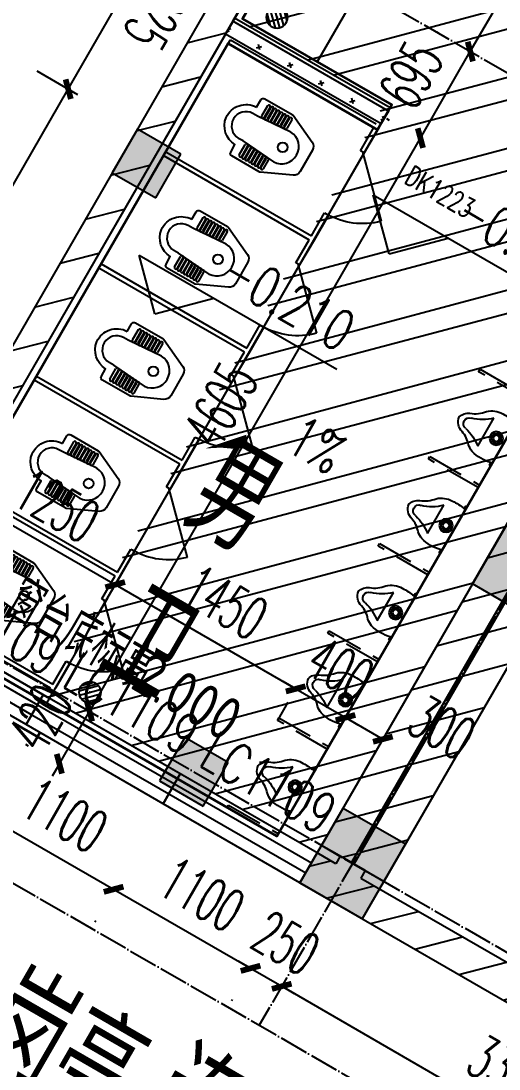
# Model space of a CAD drawing. Header units: millimetres. Extents: x 216654360 to 218309126, y 218099985 to 219647706.
# Drawn here: x 217923944 to 217927270, y 218944972 to 218952262 of the extents above; entities that cross this region are included whole.
import ezdxf

# ---------------------------------------------------------------- set-up
doc = ezdxf.new("R2010")
doc.units = ezdxf.units.MM
doc.header["$LTSCALE"] = 1000
doc.linetypes.add('DASH', pattern=[0.35, 0.25, -0.1])
doc.linetypes.add('DOTE', pattern=[2.4200000000000004, 2, -0.2, 0.02, -0.2])
for name, color, linetype in [('A-ANNO-DIMS', 3, 'Continuous'), ('A-ANNO-DOTE', 1, 'DOTE'), ('A-ANNO-IDEN', 3, 'Continuous'), ('A-ANNO-IDEN-LEVL', 3, 'Continuous'), ('A-ANNO-TXT', 7, 'Continuous'), ('A-COLU', 2, 'Continuous'), ('A-COLU-CONC', 2, 'Continuous'), ('A-DOOR', 4, 'Continuous'), ('A-DOOR-HOLE', 161, 'Continuous'), ('A-DOOR-IDEN', 53, 'Continuous'), ('A-DOOR-ROLL', 7, 'DASH'), ('A-FLOR-SPCL', 245, 'Continuous'), ('A-FLOR-TPTN', 135, 'Continuous'), ('A-WALL', 2, 'Continuous'), ('A-WALL-FIL', 2, 'Continuous'), ('A-WALL-PATT', 252, 'Continuous'), ('A-WALL-SHEA', 2, 'Continuous'), ('A-WIND', 161, 'Continuous'), ('PUB_HATCH', 8, 'Continuous'), ('PUB_TEXT', 7, 'Continuous'), ('洁具', 7, 'Continuous'), ('现状植物', 3, 'Continuous')]:
    doc.layers.add(name, color=color, linetype=linetype)
doc.layers.add('内装控制线', color=6, linetype='Continuous', lineweight=35)
doc.styles.add('_TCH_DIM', font='JZFZ_ENA', dxfattribs={"width": 0.7, "bigfont": 'JZFZ_CNB'})
doc.styles.add('_TCH_DIM_T3', font='SIMPLEX.shx', dxfattribs={"width": 0.5647058823529413, "bigfont": 'GBCBIG.shx'})
doc.styles.add('A_DIM', font='SIMPLEX', dxfattribs={"width": 0.7, "bigfont": 'HZ'})
doc.styles.get("Standard").update_dxf_attribs({"font": 'gbenor.shx', "bigfont": 'gbcbig.shx'})
doc.dimstyles.new('_TCH_ARCH&&100', dxfattribs={"dimtxt": 297.5, "dimasz": 100, "dimexe": 250, "dimexo": 300, "dimgap": 126.25, "dimtad": 1, "dimdec": 0, "dimzin": 0, "dimdsep": 46, "dimtxsty": '_TCH_DIM_T3', "dimblk": 'ARCHTICK', "dimcen": 0.09, "dimclrt": 7, "dimazin": 2, "dimtfac": 1, "dimtdec": 0, "dimtix": 1, "dimtmove": 2, "dimatfit": 3, "dimfxl": 100, "dimtolj": 1, "dimtzin": 0, "dimarcsym": 0})
pattern_1 = [(45, (-6165879.106576437, -59482.65594915765), (-336.7596045400933, 336.7596045400933), []), (45, (-6165654.600076437, -59482.65594915765), (-336.7596045400933, 336.7596045400933), [])]
pattern_2 = [(45, (-6165879.106576437, -59303.14459915766), (-176.776766007315, 176.776766007315), [])]

# ---------------------------------------------------------------- blocks, each defined once
blk = doc.blocks.new('A$Cbd128c3d')
at = {"layer": 'A-COLU'}
h = blk.add_hatch(color=256, dxfattribs=at)
h.dxf.hatch_style = 1
h.paths.add_polyline_path([(3599.999999999942, -240), (4099.999999999942, -240), (4099.999999999942, -840), (3599.999999999942, -840)])
blk.add_lwpolyline([(3599.999999999942, -240), (4099.999999999942, -240), (4099.999999999942, -840), (3599.999999999942, -840)], close=True, dxfattribs=at)
blk = doc.blocks.new('2929sk')
at = {"layer": 'A-ANNO-DOTE', "ltscale": 0.1}
for p, q in [((-16719.25256192591, -79972.76195832115), (-76058.12968132086, -79972.76195832127)), ((-22108.41759934928, -98506.28522877552), (-22108.41759934928, -79972.76195832115)), ((-16719.25256192591, -81272.76195832115), (-77371.81503087282, -81272.76195832127)), ((-16719.25256192591, -86572.76195832115), (-75808.41759934928, -86572.76195832127))]:
    blk.add_line(p, q, dxfattribs=at)
at = {"rotation": 180}
for p in [(-18258.41759934928, -81812.76195832115), (-18258.41759937722, -84212.7619583229)]:
    blk.add_blockref('A$Cbd128c3d', p, dxfattribs=at)
blk = doc.blocks.new('123arrt')
at = {"layer": 'A-WALL-PATT'}
for points in [[(6520644.33695157, 260286.095766655), (6520994.33695157, 260286.095766655), (6520994.33695157, 260636.095766655), (6520644.33695157, 260636.095766655)], [(6523044.33695157, 256786.0958248766), (6523394.33695157, 256786.0958248766), (6523394.33695157, 257136.0958248766), (6523044.33695157, 257136.0958248766)]]:
    blk.add_hatch(color=2, dxfattribs=at).paths.add_polyline_path(points)
at = {"layer": 'A-COLU-CONC'}
for p, q in [((6520994.33695157, 260636.095766655), (6520644.33695157, 260636.095766655)), ((6520644.33695157, 260636.095766655), (6520644.33695157, 260286.095766655)), ((6520994.33695157, 260286.095766655), (6520994.33695157, 260636.095766655)), ((6520644.33695157, 260286.095766655), (6520994.33695157, 260286.095766655)), ((6523394.33695157, 257136.0958248766), (6523044.33695157, 257136.0958248766)), ((6523044.33695157, 257136.0958248766), (6523044.33695157, 256786.0958248766)), ((6523394.33695157, 256786.0958248766), (6523394.33695157, 257136.0958248766)), ((6523044.33695157, 256786.0958248766), (6523394.33695157, 256786.0958248766))]:
    blk.add_line(p, q, dxfattribs=at)
blk = doc.blocks.new('$DorLib2D$00000114')
at = {"color": 0}
blk.add_line((0.4999999999999964, 3.552713678800501e-15), (-0.2071067811864751, 0.7071067811864857), dxfattribs=at)
blk.add_arc((0.5000000000013856, -1.154631945610163e-12), 1.000000000001696, 135, 180, dxfattribs=at)
blk = doc.blocks.new('$plan$00002878')
at = {"layer": '洁具', "color": 0}
for p, q in [((-120, -192.5), (-100, -450.0000000000291)), ((120, -192.5), (100, -450.0000000000291)), ((-197.5893991584308, -230.0463587915583), (-127.0837779579451, -230.0463587915583)), ((-197.5893991584016, -250.0463587915583), (-127.0837779579451, -250.0463587915583)), ((-197.5893991584308, -255.0463587915583), (-125.1420303851191, -255.0463587915583)), ((-197.5893991584016, -275.0463587915583), (-125.1420303851191, -275.0463587915292)), ((-197.5893991584308, -280.0463587915583), (-123.200282812264, -280.0463587915583)), ((197.5893991584308, -280.0463587915583), (123.200282812264, -280.0463587915583)), ((197.5893991584308, -255.0463587915583), (125.1420303851191, -255.0463587915583)), ((197.5893991584016, -275.0463587915583), (125.1420303851191, -275.0463587915292)), ((197.5893991584308, -230.0463587915583), (127.0837779579451, -230.0463587915583)), ((197.5893991584016, -250.0463587915583), (127.0837779579451, -250.0463587915583)), ((-197.5893991584016, -300.0463587915583), (-123.2002828122932, -300.0463587915583)), ((-197.5893991584308, -305.0463587915583), (-121.2585352394963, -305.0463587915583)), ((-197.5893991584016, -325.0463587915583), (-121.2585352394963, -325.0463587915583)), ((-197.5893991584308, -330.0463587915583), (-119.3167876666703, -330.0463587915583)), ((-197.5893991584016, -350.0463587915583), (-119.3167876666703, -350.0463587915583)), ((-197.5893991584308, -355.0463587915583), (-117.3750400938734, -355.0463587915583)), ((197.5893991584308, -355.0463587915583), (117.3750400938734, -355.0463587915583)), ((197.5893991584308, -330.0463587915583), (119.3167876666703, -330.0463587915583)), ((197.5893991584016, -350.0463587915583), (119.3167876666703, -350.0463587915583)), ((197.5893991584308, -305.0463587915583), (121.2585352394963, -305.0463587915583)), ((197.5893991584016, -325.0463587915583), (121.2585352394963, -325.0463587915583)), ((197.5893991584016, -300.0463587915583), (123.2002828122932, -300.0463587915583)), ((-197.5893991584016, -375.0463587915583), (-117.3750400938443, -375.0463587915583)), ((-197.5893991584308, -380.0463587915583), (-115.4332925210474, -380.0463587915583)), ((-197.5893991584016, -400.0463587915583), (-115.4332925210474, -400.0463587915583)), ((-197.5893991584308, -405.0463587915583), (-113.4915449482214, -405.0463587915583)), ((-197.5893991584016, -425.0463587915583), (-113.4915449482214, -425.0463587915583)), ((197.5893991584308, -405.0463587915583), (113.4915449482214, -405.0463587915583)), ((197.5893991584016, -425.0463587915583), (113.4915449482214, -425.0463587915583)), ((197.5893991584308, -380.0463587915583), (115.4332925210474, -380.0463587915583)), ((197.5893991584016, -400.0463587915583), (115.4332925210474, -400.0463587915583)), ((197.5893991584016, -375.0463587915583), (117.3750400938443, -375.0463587915583)), ((-100, -450.0000000000291), (-100, -486.3435219620296)), ((100, -450.0000000000291), (100, -486.3435219620296))]:
    blk.add_line(p, q, dxfattribs=at)
at = {"layer": '洁具'}
blk.add_lwpolyline([(-149.9999999999927, -486.3435219620296), (-210, -486.3435219620296, -0.4142135623729885), (-230, -466.3435219620296), (-230, -246.872255150869, -0.1080307041366527), (-228.1755325925624, -238.5265967001105), (-132.0295949985448, -29.1358538731256, -0.2930686843997553), (-86.59076351713156, 0), (86.59076351713156, 0, -0.2930686843997489), (132.0295949985448, -29.13585387312196), (228.1755325925624, -238.5265967001105, -0.1080307041366528), (230, -246.872255150869), (230, -466.3435219620296, -0.4142135623730951), (210, -486.3435219620296), (150, -486.3435219620296, -0.3704769387679618), (17.71147033309717, -633.7350115449481, -0.4404284666695213)], format="xyb", close=True, dxfattribs=at)
at = {"layer": '洁具', "color": 0}
blk.add_circle((0.6473819928360172, -190), 33.93437923681224, dxfattribs=at)
for centre, radius, start, end in [((-0.6006167570449179, -198.289265411353), 119.539651634164, 89.71212104449961, 177.2240986931284), ((0.600616757030366, -198.289265411353), 119.539651634164, 2.77590130687156, 90.28787895550037), ((-197.5893991584016, -240.0463587915583), 10, 90, 270), ((-197.5893991584308, -265.0463587915583), 10, 90, 270), ((-197.5893991584308, -290.0463587915583), 10, 90, 270), ((-127.0837779579451, -240.0463587915583), 10, 270, 90), ((-125.1420303851191, -265.0463587915292), 10, 270, 90), ((-123.200282812264, -290.0463587915583), 10, 270, 90), ((123.200282812264, -290.0463587915583), 10, 90, 270), ((125.1420303851191, -265.0463587915292), 10, 90, 270), ((127.0837779579451, -240.0463587915583), 10, 90, 270), ((197.5893991584016, -240.0463587915583), 10, 270, 90), ((197.5893991584308, -265.0463587915583), 10, 270, 90), ((197.5893991584308, -290.0463587915583), 10, 270, 90), ((-197.5893991584308, -315.0463587915583), 10, 90, 270), ((-197.5893991584308, -340.0463587915583), 10, 90, 270), ((-197.5893991584308, -365.0463587915583), 10, 90, 270), ((-121.2585352394963, -315.0463587915583), 10, 270, 90), ((-119.3167876666703, -340.0463587915583), 10, 270, 90), ((-117.3750400938443, -365.0463587915583), 10, 270, 90), ((117.3750400938443, -365.0463587915583), 10, 90, 270), ((119.3167876666703, -340.0463587915583), 10, 90, 270), ((121.2585352394963, -315.0463587915583), 10, 90, 270), ((197.5893991584308, -315.0463587915583), 10, 270, 90), ((197.5893991584308, -340.0463587915583), 10, 270, 90), ((197.5893991584308, -365.0463587915583), 10, 270, 90), ((-197.5893991584308, -390.0463587915583), 10, 90, 270), ((-197.5893991584308, -415.0463587915583), 10, 90, 270), ((-115.4332925210474, -390.0463587915583), 10, 270, 90), ((-113.4915449482214, -415.0463587915583), 10, 270, 90), ((113.4915449482214, -415.0463587915583), 10, 90, 270), ((115.4332925210474, -390.0463587915583), 10, 90, 270), ((197.5893991584308, -390.0463587915583), 10, 270, 90), ((197.5893991584308, -415.0463587915583), 10, 270, 90), ((0, -484.9908518361335), 100.0091481639029, 180.7749756292411, 359.2250243707589)]:
    blk.add_arc(centre, radius, start, end, dxfattribs=at)
blk = doc.blocks.new('A$C64048149')
at = {"layer": 'A-WALL-FIL'}
for p, q in [((-1261.44660982769, 1338.55339084068), (-1261.446609811857, 168.5533906712662)), ((-1261.446609854698, 1338.553390655012), (-1231.446609854698, 1338.553390653702)), ((-1231.446609865874, 1338.5533908332), (-1231.446609999985, 168.5533906968776)), ((-361.4466098546982, 1338.553390616071), (-361.4466099468991, 168.5533906535129)), ((-361.4466098546982, 1338.553390609901), (-331.4466098546982, 1338.553390608591)), ((-331.4466098546982, 1338.553390608591), (-331.4466099450365, 168.5533907719073)), ((-1231.446609999985, 168.5533906968776), (-1046.446609067731, 168.5533905499324)), ((-1046.446609067731, 168.5533905499324), (-1046.446609068662, 138.5533906877681)), ((-546.4466090686619, 138.5533906622441), (-546.4466090677306, 168.5533905244374)), ((-546.4466090677306, 168.5533905244374), (-361.4466099468991, 168.5533906535129)), ((-1046.446609068662, 138.5533906877681), (-1246.446609868668, 138.5533906575001)), ((-346.4466098733246, 138.553390612331), (-546.4466090686619, 138.5533906622441))]:
    blk.add_line(p, q, dxfattribs=at)
at = {"layer": 'A-DOOR', "xscale": -499.9999999999999, "yscale": 499.9999999999999, "zscale": 499.9999999999999, "rotation": 179.9999999971277}
blk.add_blockref('$DorLib2D$00000114', (-796.4466093713418, 153.5533906348719), dxfattribs=at)
at = {"layer": 'A-FLOR-TPTN', "rotation": 179.9999999938692}
blk.add_blockref('$plan$00002878', (-796.4466098584235, 460.1788833847604), dxfattribs=at)
blk = doc.blocks.new('$lvtry$00000171')
for p, q in [((-74.24621202462731, 10.60660171788186), (-10.60660171788186, 74.24621202462731)), ((-69.81875867368217, -27.39235180270043), (27.39235180242758, 69.81875867368217)), ((-53.03300858900184, -53.03300858886359), (53.03300858900184, 53.03300858886359)), ((-27.39235180242758, -69.81875867368217), (69.81875867368217, 27.39235180270043)), ((10.60660171788186, -74.24621202462731), (74.24621202462731, -10.60660171788186))]:
    blk.add_line(p, q)
blk.add_circle((0, 0), 75)
blk.add_point((0, 0))
blk = doc.blocks.new('$plan$00002813')
at = {"layer": '洁具'}
blk.add_line((-112.1980357655775, -146.2900791291249), (113.5244699430041, -146.2900791291249), dxfattribs=at)
blk.add_lwpolyline([(-185, 0), (-185, -10), (-164.389969869444, -10, 0.1255865387303257), (-163.1290167336847, -162.2762062169422, 0.08769850242780629), (-135.2953435108939, -207.1245521571182, -0.1424929708342338), (-78.66071351996652, -291.5831019456164, 0.3096035751983225), (0.2791948459416744, -359.8396450521541, 0.2298293648780043), (59.17123424765305, -307.738279198813, -0.1357997960856211), (127.5210291764306, -214.5698211590352, 0.1879631742103957), (170.0189749133278, -107.7600855326382, 0.05656907970985884), (164.88988169191, -10.05991858390917), (185, -10.05991858390917), (185, 0)], format="xyb", close=True, dxfattribs=at)
for radius in [47.2579243470704, 34.6338562868774, 22.06467547912001]:
    blk.add_circle((0, -61.92837213557505), radius, dxfattribs=at)
for centre, radius, start, end in [((-382.3575809355243, -362.7297035239753), 346.1680095771645, 14.06156044437566, 38.70013118246141), ((335.0797802355009, -365.6383339255481), 311.7698067501769, 135.2868062745364, 164.3913305535184), ((-5.716971095556801, -276.013031346869), 40.92875984387207, 183.6564942581837, 351.9397679622584)]:
    blk.add_arc(centre, radius, start, end, dxfattribs=at)
blk = doc.blocks.new('A$Ca631ffbe')
at = {"layer": 'A-DOOR-ROLL'}
for points in [[(-1440.000000027707, 100.000000072876), (-1460.000000028173, 100.0000000786968), (-1459.999999911874, 500.0000000786968), (-1439.999999912136, 500.000000072876), (-1440.000000027707, 100.000000072876)], [(-740.0000000277068, 99.99999986903276), (-760.0000000277068, 99.99999987485353), (-759.9999999112042, 499.9999998748535), (-739.9999999107386, 499.9999998690328), (-740.0000000277068, 99.99999986903276)]]:
    blk.add_lwpolyline(points, dxfattribs=at)
at = {"layer": 'A-FLOR-TPTN', "xscale": -1, "rotation": 180}
blk.add_blockref('$plan$00002813', (-1100.00000002794, 99.99999997392297), dxfattribs=at)
blk = doc.blocks.new('13etrt5')
at = {"layer": 'A-WALL-PATT'}
h = blk.add_hatch(dxfattribs=at)
h.set_pattern_fill('石膏板', color=256, scale=50, style=0)
h.set_pattern_definition([(45, (42.4766, 35.85785), (-125.0000033257799, 125.00000332578), [40, -136.7767]), (135, (320.7609, 35.85785), (-125.00000332578, -125.0000033257799), [40, -136.7767])])
h.paths.add_polyline_path([(6026934.48355316, 47618.28041708525), (6028184.506112849, 47618.2804170384), (6028184.506112853, 47718.28041705592), (6026934.483553164, 47718.28041708525)])
at = {"layer": 'A-DOOR-HOLE', "linetype": 'DASH'}
blk.add_line((6028184.50611296, 47718.28041704524), (6028184.506112956, 47618.28041704524), dxfattribs=at)
at = {"layer": 'A-FLOR-SPCL'}
blk.add_lwpolyline([(6027584.494101175, 50268.28086178152), (6027584.494101618, 47768.28086048028), (6026984.494101618, 47768.28086033603), (6026984.494101174, 50268.28086163866)], close=True, dxfattribs=at)
at = {"layer": 'A-WALL-FIL'}
for p, q in [((6028184.506112853, 47718.28041705592), (6026934.483553164, 47718.28041708525)), ((6026934.483553164, 47718.28041708525), (6026934.48355316, 47618.28041708525)), ((6028184.506112849, 47618.2804170384), (6028184.506112853, 47718.28041705592)), ((6026934.48355316, 47618.28041708525), (6028184.506112849, 47618.2804170384))]:
    blk.add_line(p, q, dxfattribs=at)
at = {"layer": '内装控制线'}
blk.add_lwpolyline([(6028034.495461987, 50368.28507986325), (6028034.495462026, 50318.28507987291), (6026984.494101392, 50318.28507991196), (6026984.494101392, 47768.28041713822), (6028184.506112962, 47768.28041704961), (6028184.506112955, 47568.28041704086), (6026984.506112772, 47568.2808604234), (6026984.506112665, 43168.28021147761), (6027064.666021457, 43168.28054689828), (6027064.666021457, 42962.28039220758), (6030034.491576374, 42962.28044195544), (6030034.514254897, 47568.28041698392), (6029384.506112956, 47568.28041700473), (6029384.506112961, 47768.28041700682), (6030284.689911362, 47768.280417023), (6030284.702236536, 50312.27969980885), (6029134.496295292, 50312.28071956491), (6029134.4965666, 50368.2807195533)], dxfattribs=at)
at = {"layer": 'A-FLOR-SPCL', "xscale": -1, "rotation": 359.999999999968}
blk.add_blockref('$lvtry$00000171', (6027187.067849393, 47896.55005800596), dxfattribs=at)
at = {"layer": 'A-FLOR-SPCL'}
blk.add_blockref('$lvtry$00000171', (6028406.583430502, 43179.17227447243), dxfattribs=at)
at = {"layer": 'A-WALL-FIL', "rotation": 90}
for name, p in [('A$C64048149', (6028323.059503549, 47929.72702708888)), ('A$C64048149', (6028323.059503479, 47029.727027199)), ('A$Ca631ffbe', (6030134.513269259, 47222.28041706847)), ('A$C64048149', (6028323.059503409, 46129.72702730913)), ('A$Ca631ffbe', (6030134.513269055, 46522.28041706707)), ('A$Ca631ffbe', (6030134.513268851, 45822.28041706567)), ('A$C64048149', (6028323.059503339, 45229.72702741926)), ('A$Ca631ffbe', (6030134.513268647, 45122.28041706428)), ('A$C64048149', (6028323.059503236, 44329.72702752938)), ('A$Ca631ffbe', (6030134.513268449, 44422.28041706288))]:
    blk.add_blockref(name, p, dxfattribs=at)
at = {"layer": 'A-DOOR-IDEN', "style": 'A_DIM', "width": 0.6999999999999998}
blk.add_text('DK1223', height=140, dxfattribs=at).set_placement((6028519.045415798, 47341.06405389705))
blk = doc.blocks.new('_ArchTick')
at = {"color": 0, "linetype": 'ByBlock', "const_width": 0.4}
blk.add_lwpolyline([(-0.5, -0.5), (0.5, 0.5)], dxfattribs=at)
blk = doc.blocks.new('*D268')
at = {"layer": 'A-ANNO-DIMS', "color": 0, "lineweight": -2, "transparency": 16777216}
for p, q in [((6065295.675109807, 28944.93305461892), (6066545.68464807, 28944.93305461892)), ((6065295.675109807, 28837.28164994851), (6065295.675109807, 28694.93305461892)), ((6066545.68464807, 28837.28165013477), (6066545.68464807, 28694.93305461892))]:
    blk.add_line(p, q, dxfattribs=at)
at = {"layer": 'Defpoints', "color": 0, "transparency": 16777216}
for p in [(6065295.675109807, 29137.28164994851), (6066545.68464807, 29137.28165013477), (6066545.68464807, 28944.93305461892)]:
    blk.add_point(p, dxfattribs=at)
at = {"layer": 'A-ANNO-DIMS', "color": 0, "lineweight": -2, "transparency": 16777216, "xscale": 100, "yscale": 100, "zscale": 100, "rotation": 180}
blk.add_blockref('_ArchTick', (6065295.675109807, 28944.93305461892), dxfattribs=at)
at = {"layer": 'A-ANNO-DIMS', "color": 0, "lineweight": -2, "transparency": 16777216, "xscale": 100, "yscale": 100, "zscale": 100}
blk.add_blockref('_ArchTick', (6066545.68464807, 28944.93305461892), dxfattribs=at)
at = {"layer": 'A-ANNO-DIMS', "color": 7, "transparency": 16777216, "insert": (6065920.679878939, 29219.93305461892), "char_height": 297.5, "attachment_point": 5, "style": '_TCH_DIM_T3'}
blk.add_mtext('\\A1;1250', dxfattribs=at)
blk = doc.blocks.new('*D269')
at = {"layer": 'A-ANNO-DIMS', "color": 0, "lineweight": -2, "transparency": 16777216}
for p, q in [((6066545.68464807, 28944.93305482009), (6067995.691804217, 28944.93305482009)), ((6066545.68464807, 28837.28165013477), (6066545.68464807, 28694.93305482009)), ((6067995.691804217, 28837.28165035084), (6067995.691804217, 28694.93305482009))]:
    blk.add_line(p, q, dxfattribs=at)
at = {"layer": 'Defpoints', "color": 0, "transparency": 16777216}
for p in [(6066545.68464807, 29137.28165013477), (6067995.691804217, 29137.28165035084), (6067995.691804217, 28944.93305482009)]:
    blk.add_point(p, dxfattribs=at)
at = {"layer": 'A-ANNO-DIMS', "color": 0, "lineweight": -2, "transparency": 16777216, "xscale": 100, "yscale": 100, "zscale": 100, "rotation": 180}
blk.add_blockref('_ArchTick', (6066545.68464807, 28944.93305482009), dxfattribs=at)
at = {"layer": 'A-ANNO-DIMS', "color": 0, "lineweight": -2, "transparency": 16777216, "xscale": 100, "yscale": 100, "zscale": 100}
blk.add_blockref('_ArchTick', (6067995.691804217, 28944.93305482009), dxfattribs=at)
at = {"layer": 'A-ANNO-DIMS', "color": 7, "transparency": 16777216, "insert": (6067270.688226144, 29219.93305482009), "char_height": 297.5, "attachment_point": 5, "style": '_TCH_DIM_T3'}
blk.add_mtext('\\A1;1450', dxfattribs=at)
blk = doc.blocks.new('*D270')
at = {"layer": 'A-ANNO-DIMS', "color": 0, "lineweight": -2, "transparency": 16777216}
for p, q in [((6067995.691804217, 28944.93305495792), (6067895.691804217, 28944.93305495792)), ((6067995.691804217, 28944.93305495792), (6068395.674094791, 28944.93305495792)), ((6068395.674094791, 28944.93305495792), (6068495.674094791, 28944.93305495792)), ((6067995.691804217, 28837.28165035084), (6067995.691804217, 28694.93305495792)), ((6068395.674094791, 28837.28165041044), (6068395.674094791, 28694.93305495792))]:
    blk.add_line(p, q, dxfattribs=at)
at = {"layer": 'Defpoints', "color": 0, "transparency": 16777216}
for p in [(6067995.691804217, 29137.28165035084), (6068395.674094791, 29137.28165041044), (6068395.674094791, 28944.93305495792)]:
    blk.add_point(p, dxfattribs=at)
at = {"layer": 'A-ANNO-DIMS', "color": 0, "lineweight": -2, "transparency": 16777216, "xscale": 100, "yscale": 100, "zscale": 100}
blk.add_blockref('_ArchTick', (6067995.691804217, 28944.93305495792), dxfattribs=at)
at = {"layer": 'A-ANNO-DIMS', "color": 0, "lineweight": -2, "transparency": 16777216, "xscale": 100, "yscale": 100, "zscale": 100, "rotation": 180}
blk.add_blockref('_ArchTick', (6068395.674094791, 28944.93305495792), dxfattribs=at)
at = {"layer": 'A-ANNO-DIMS', "color": 7, "transparency": 16777216, "insert": (6068195.682949504, 29219.93305495792), "char_height": 297.5, "attachment_point": 5, "style": '_TCH_DIM_T3'}
blk.add_mtext('\\A1;400', dxfattribs=at)
blk = doc.blocks.new('*D271')
at = {"layer": 'A-ANNO-DIMS', "color": 0, "lineweight": -2, "transparency": 16777216}
for p, q in [((6068395.674094791, 28944.93305501009), (6068695.844556787, 28944.93305501009)), ((6068395.674094791, 28837.28165041044), (6068395.674094791, 28694.93305501009)), ((6068695.844556787, 28837.28165045517), (6068695.844556787, 28694.93305501009))]:
    blk.add_line(p, q, dxfattribs=at)
at = {"layer": 'Defpoints', "color": 0, "transparency": 16777216}
for p in [(6068395.674094791, 29137.28165041044), (6068695.844556787, 29137.28165045517), (6068695.844556787, 28944.93305501009)]:
    blk.add_point(p, dxfattribs=at)
at = {"layer": 'A-ANNO-DIMS', "color": 0, "lineweight": -2, "transparency": 16777216, "xscale": 100, "yscale": 100, "zscale": 100, "rotation": 180}
blk.add_blockref('_ArchTick', (6068395.674094791, 28944.93305501009), dxfattribs=at)
at = {"layer": 'A-ANNO-DIMS', "color": 0, "lineweight": -2, "transparency": 16777216, "xscale": 100, "yscale": 100, "zscale": 100}
blk.add_blockref('_ArchTick', (6068695.844556787, 28944.93305501009), dxfattribs=at)
at = {"layer": 'A-ANNO-DIMS', "color": 7, "transparency": 16777216, "insert": (6069011.844556816, 29219.93305507953), "char_height": 297.5, "attachment_point": 5, "style": '_TCH_DIM_T3'}
blk.add_mtext('\\A1;300', dxfattribs=at)
blk = doc.blocks.new('*D407')
at = {"layer": 'A-ANNO-DIMS', "color": 0, "lineweight": -2, "transparency": 16777216}
for p, q in [((6066832.253792517, 28091.64101953133), (6066832.253792517, 28191.64101953133)), ((6066559.632880627, 28091.64101953133), (6066582.253792517, 28091.64101953133)), ((6066832.253792517, 27671.64101952747), (6066832.253792517, 28091.64101953133)), ((6066559.632880628, 27671.64101952747), (6066582.253792517, 27671.64101952747)), ((6066832.253792517, 27671.64101952747), (6066832.253792517, 27571.64101952747))]:
    blk.add_line(p, q, dxfattribs=at)
at = {"layer": 'Defpoints', "color": 0, "transparency": 16777216}
for p in [(6066832.253792517, 28091.64101953133), (6066859.632880627, 28091.64101953133), (6066859.632880628, 27671.64101952747)]:
    blk.add_point(p, dxfattribs=at)
at = {"layer": 'A-ANNO-DIMS', "color": 0, "lineweight": -2, "transparency": 16777216, "xscale": 100, "yscale": 100, "zscale": 100}
for p, rotation in [((6066832.253792517, 28091.64101953133), 270), ((6066832.253792517, 27671.64101952747), 90)]:
    blk.add_blockref('_ArchTick', p, dxfattribs=dict(at, rotation=rotation))
at = {"layer": 'A-ANNO-DIMS', "color": 7, "transparency": 16777216, "insert": (6066557.253792517, 27881.64101953037), "char_height": 297.5, "attachment_point": 5, "rotation": 90, "style": '_TCH_DIM_T3'}
blk.add_mtext('\\A1;420', dxfattribs=at)
blk = doc.blocks.new('*D408')
at = {"layer": 'A-ANNO-DIMS', "color": 0, "lineweight": -2, "transparency": 16777216}
for p, q in [((6066559.632880617, 32696.6410194829), (6066582.253792511, 32696.6410194829)), ((6066832.253792511, 28091.64101953133), (6066832.253792511, 32696.6410194829)), ((6066559.632880627, 28091.64101953133), (6066582.253792511, 28091.64101953133))]:
    blk.add_line(p, q, dxfattribs=at)
at = {"layer": 'Defpoints', "color": 0, "transparency": 16777216}
for p in [(6066832.253792511, 32696.6410194829), (6066859.632880617, 32696.6410194829), (6066859.632880627, 28091.64101953133)]:
    blk.add_point(p, dxfattribs=at)
at = {"layer": 'A-ANNO-DIMS', "color": 0, "lineweight": -2, "transparency": 16777216, "xscale": 100, "yscale": 100, "zscale": 100}
for p, rotation in [((6066832.253792511, 32696.6410194829), 90), ((6066832.253792511, 28091.64101953133), 270)]:
    blk.add_blockref('_ArchTick', p, dxfattribs=dict(at, rotation=rotation))
at = {"layer": 'A-ANNO-DIMS', "color": 7, "transparency": 16777216, "insert": (6066557.253792511, 30394.14101950809), "char_height": 297.5, "attachment_point": 5, "rotation": 90, "style": '_TCH_DIM_T3'}
blk.add_mtext('\\A1;4605', dxfattribs=at)
blk = doc.blocks.new('*D409')
at = {"layer": 'A-ANNO-DIMS', "color": 0, "lineweight": -2, "transparency": 16777216}
for p, q in [((6066559.632880615, 33391.64101953134), (6066582.253792506, 33391.64101953134)), ((6066832.253792506, 32696.64101948291), (6066832.253792506, 33391.64101953134)), ((6066559.632880617, 32696.64101948291), (6066582.253792506, 32696.64101948291))]:
    blk.add_line(p, q, dxfattribs=at)
at = {"layer": 'Defpoints', "color": 0, "transparency": 16777216}
for p in [(6066832.253792506, 33391.64101953134), (6066859.632880615, 33391.64101953134), (6066859.632880617, 32696.64101948291)]:
    blk.add_point(p, dxfattribs=at)
at = {"layer": 'A-ANNO-DIMS', "color": 0, "lineweight": -2, "transparency": 16777216, "xscale": 100, "yscale": 100, "zscale": 100}
for p, rotation in [((6066832.253792506, 33391.64101953134), 90), ((6066832.253792506, 32696.64101948291), 270)]:
    blk.add_blockref('_ArchTick', p, dxfattribs=dict(at, rotation=rotation))
at = {"layer": 'A-ANNO-DIMS', "color": 7, "transparency": 16777216, "insert": (6066557.253792506, 33044.1410195081), "char_height": 297.5, "attachment_point": 5, "rotation": 90, "style": '_TCH_DIM_T3'}
blk.add_mtext('\\A1;695', dxfattribs=at)
blk = doc.blocks.new('*D410')
at = {"layer": 'A-ANNO-DIMS', "color": 0, "lineweight": -2, "transparency": 16777216}
for p, q in [((6066559.63288061, 35491.65040151618), (6066582.253792502, 35491.65040151618)), ((6066832.253792502, 33391.64101953132), (6066832.253792502, 35491.65040151618)), ((6066559.632880615, 33391.64101953132), (6066582.253792502, 33391.64101953132))]:
    blk.add_line(p, q, dxfattribs=at)
at = {"layer": 'Defpoints', "color": 0, "transparency": 16777216}
for p in [(6066832.253792502, 35491.65040151618), (6066859.63288061, 35491.65040151618), (6066859.632880615, 33391.64101953132)]:
    blk.add_point(p, dxfattribs=at)
at = {"layer": 'A-ANNO-DIMS', "color": 0, "lineweight": -2, "transparency": 16777216, "xscale": 100, "yscale": 100, "zscale": 100}
for p, rotation in [((6066832.253792502, 35491.65040151618), 90), ((6066832.253792502, 33391.64101953132), 270)]:
    blk.add_blockref('_ArchTick', p, dxfattribs=dict(at, rotation=rotation))
at = {"layer": 'A-ANNO-DIMS', "color": 7, "transparency": 16777216, "insert": (6066557.253792502, 34441.64571052472), "char_height": 297.5, "attachment_point": 5, "rotation": 90, "style": '_TCH_DIM_T3'}
blk.add_mtext('\\A1;2100', dxfattribs=at)
blk = doc.blocks.new('*D417')
at = {"layer": 'A-ANNO-DIMS', "color": 0, "lineweight": -2, "transparency": 16777216}
for p, q in [((6065675.869910784, 33823.11665425415), (6065675.869910784, 34019.07394761012)), ((6068815.842444237, 33823.11665481175), (6068815.842444237, 34019.07394761012)), ((6065675.869910784, 33769.07394761012), (6068815.842444237, 33769.07394761012))]:
    blk.add_line(p, q, dxfattribs=at)
at = {"layer": 'Defpoints', "color": 0, "transparency": 16777216}
for p in [(6068815.842444237, 33769.07394761012), (6065675.869910784, 33523.11665425415), (6068815.842444237, 33523.11665481175)]:
    blk.add_point(p, dxfattribs=at)
at = {"layer": 'A-ANNO-DIMS', "color": 0, "lineweight": -2, "transparency": 16777216, "xscale": 100, "yscale": 100, "zscale": 100, "rotation": 180}
blk.add_blockref('_ArchTick', (6065675.869910784, 33769.07394761012), dxfattribs=at)
at = {"layer": 'A-ANNO-DIMS', "color": 0, "lineweight": -2, "transparency": 16777216, "xscale": 100, "yscale": 100, "zscale": 100}
blk.add_blockref('_ArchTick', (6068815.842444237, 33769.07394761012), dxfattribs=at)
at = {"layer": 'A-ANNO-DIMS', "color": 7, "transparency": 16777216, "insert": (6067245.856177511, 34044.07394761012), "char_height": 297.5, "attachment_point": 5, "style": '_TCH_DIM_T3'}
blk.add_mtext('\\A1;3140', dxfattribs=at)
blk = doc.blocks.new('*D422')
at = {"layer": 'A-ANNO-DIMS', "color": 0, "lineweight": -2, "transparency": 16777216}
for p, q in [((6068945.844556828, 27104.38565256721), (6072295.84455683, 27104.38565256721)), ((6068945.844556828, 26842.88053082391), (6068945.844556828, 26854.38565256721)), ((6072295.84455683, 26842.88053082391), (6072295.84455683, 26854.38565256721))]:
    blk.add_line(p, q, dxfattribs=at)
at = {"layer": 'Defpoints', "color": 0, "transparency": 16777216}
for p in [(6068945.844556828, 27142.88053082391), (6072295.84455683, 27142.88053082391), (6072295.84455683, 27104.38565256721)]:
    blk.add_point(p, dxfattribs=at)
at = {"layer": 'A-ANNO-DIMS', "color": 0, "lineweight": -2, "transparency": 16777216, "xscale": 100, "yscale": 100, "zscale": 100, "rotation": 180}
blk.add_blockref('_ArchTick', (6068945.844556828, 27104.38565256721), dxfattribs=at)
at = {"layer": 'A-ANNO-DIMS', "color": 0, "lineweight": -2, "transparency": 16777216, "xscale": 100, "yscale": 100, "zscale": 100}
blk.add_blockref('_ArchTick', (6072295.84455683, 27104.38565256721), dxfattribs=at)
at = {"layer": 'A-ANNO-DIMS', "color": 7, "transparency": 16777216, "insert": (6070620.844556829, 27379.38565256721), "char_height": 297.5, "attachment_point": 5, "style": '_TCH_DIM_T3'}
blk.add_mtext('\\A1;3350', dxfattribs=at)
blk = doc.blocks.new('*D423')
at = {"layer": 'A-ANNO-DIMS', "color": 0, "lineweight": -2, "transparency": 16777216}
for p, q in [((6068695.511230584, 27104.38565256721), (6068595.511230584, 27104.38565256721)), ((6068695.511230584, 27104.38565256721), (6068945.844556828, 27104.38565256721)), ((6068945.844556828, 27104.38565256721), (6069045.844556828, 27104.38565256721)), ((6068695.511230584, 26842.88053082391), (6068695.511230584, 26854.38565256721)), ((6068945.844556828, 26842.88053082391), (6068945.844556828, 26854.38565256721))]:
    blk.add_line(p, q, dxfattribs=at)
at = {"layer": 'Defpoints', "color": 0, "transparency": 16777216}
for p in [(6068695.511230584, 27142.88053082391), (6068945.844556828, 27142.88053082391), (6068945.844556828, 27104.38565256721)]:
    blk.add_point(p, dxfattribs=at)
at = {"layer": 'A-ANNO-DIMS', "color": 0, "lineweight": -2, "transparency": 16777216, "xscale": 100, "yscale": 100, "zscale": 100}
blk.add_blockref('_ArchTick', (6068695.511230584, 27104.38565256721), dxfattribs=at)
at = {"layer": 'A-ANNO-DIMS', "color": 0, "lineweight": -2, "transparency": 16777216, "xscale": 100, "yscale": 100, "zscale": 100, "rotation": 180}
blk.add_blockref('_ArchTick', (6068945.844556828, 27104.38565256721), dxfattribs=at)
at = {"layer": 'A-ANNO-DIMS', "color": 7, "transparency": 16777216, "insert": (6068820.677893706, 27379.38565256721), "char_height": 297.5, "attachment_point": 5, "style": '_TCH_DIM_T3'}
blk.add_mtext('\\A1;250', dxfattribs=at)
blk = doc.blocks.new('*D424')
at = {"layer": 'A-ANNO-DIMS', "color": 0, "lineweight": -2, "transparency": 16777216}
for p, q in [((6067595.511230584, 27104.38565256721), (6068695.511230584, 27104.38565256721)), ((6067595.511230584, 26842.88053082391), (6067595.511230584, 26854.38565256721)), ((6068695.511230584, 26842.88053082391), (6068695.511230584, 26854.38565256721))]:
    blk.add_line(p, q, dxfattribs=at)
at = {"layer": 'Defpoints', "color": 0, "transparency": 16777216}
for p in [(6067595.511230584, 27142.88053082391), (6068695.511230584, 27142.88053082391), (6068695.511230584, 27104.38565256721)]:
    blk.add_point(p, dxfattribs=at)
at = {"layer": 'A-ANNO-DIMS', "color": 0, "lineweight": -2, "transparency": 16777216, "xscale": 100, "yscale": 100, "zscale": 100, "rotation": 180}
blk.add_blockref('_ArchTick', (6067595.511230584, 27104.38565256721), dxfattribs=at)
at = {"layer": 'A-ANNO-DIMS', "color": 0, "lineweight": -2, "transparency": 16777216, "xscale": 100, "yscale": 100, "zscale": 100}
blk.add_blockref('_ArchTick', (6068695.511230584, 27104.38565256721), dxfattribs=at)
at = {"layer": 'A-ANNO-DIMS', "color": 7, "transparency": 16777216, "insert": (6068145.511230584, 27379.38565256721), "char_height": 297.5, "attachment_point": 5, "style": '_TCH_DIM_T3'}
blk.add_mtext('\\A1;1100', dxfattribs=at)
blk = doc.blocks.new('*D425')
at = {"layer": 'A-ANNO-DIMS', "color": 0, "lineweight": -2, "transparency": 16777216}
for p, q in [((6066495.511230585, 27104.38565256721), (6067595.511230584, 27104.38565256721)), ((6066495.511230585, 26842.88053082391), (6066495.511230585, 26854.38565256721)), ((6067595.511230584, 26842.88053082391), (6067595.511230584, 26854.38565256721))]:
    blk.add_line(p, q, dxfattribs=at)
at = {"layer": 'Defpoints', "color": 0, "transparency": 16777216}
for p in [(6066495.511230585, 27142.88053082391), (6067595.511230584, 27142.88053082391), (6067595.511230584, 27104.38565256721)]:
    blk.add_point(p, dxfattribs=at)
at = {"layer": 'A-ANNO-DIMS', "color": 0, "lineweight": -2, "transparency": 16777216, "xscale": 100, "yscale": 100, "zscale": 100, "rotation": 180}
blk.add_blockref('_ArchTick', (6066495.511230585, 27104.38565256721), dxfattribs=at)
at = {"layer": 'A-ANNO-DIMS', "color": 0, "lineweight": -2, "transparency": 16777216, "xscale": 100, "yscale": 100, "zscale": 100}
blk.add_blockref('_ArchTick', (6067595.511230584, 27104.38565256721), dxfattribs=at)
at = {"layer": 'A-ANNO-DIMS', "color": 7, "transparency": 16777216, "insert": (6067045.511230584, 27379.38565256721), "char_height": 297.5, "attachment_point": 5, "style": '_TCH_DIM_T3'}
blk.add_mtext('\\A1;1100', dxfattribs=at)
blk = doc.blocks.new('*D507')
at = {"layer": 'A-ANNO-DIMS', "color": 0, "lineweight": -2, "transparency": 16777216}
for p, q in [((6064617.515821035, 31766.63979403673), (6064290.113580398, 31766.63893826624)), ((6064540.12318618, 28091.64150589837), (6064540.113580397, 31766.63959172121)), ((6064617.525426818, 28091.64170821389), (6064290.123186181, 28091.6408524434))]:
    blk.add_line(p, q, dxfattribs=at)
at = {"layer": 'Defpoints', "color": 0, "transparency": 16777216}
for p in [(6064540.113580397, 31766.63959172121), (6064917.515821034, 31766.64057818269), (6064917.525426817, 28091.64249235985)]:
    blk.add_point(p, dxfattribs=at)
at = {"layer": 'A-ANNO-DIMS', "color": 0, "lineweight": -2, "transparency": 16777216, "xscale": 100, "yscale": 100, "zscale": 100}
for p, rotation in [((6064540.113580397, 31766.63959172121), 90.00014976084726), ((6064540.12318618, 28091.64150589837), 270.0001497608473)]:
    blk.add_blockref('_ArchTick', p, dxfattribs=dict(at, rotation=rotation))
at = {"layer": 'A-ANNO-DIMS', "color": 7, "transparency": 16777216, "insert": (6064815.118383288, 29929.14126760994), "char_height": 297.5, "attachment_point": 5, "rotation": 270.00014976084725, "style": '_TCH_DIM_T3'}
blk.add_mtext('\\A1;3675', dxfattribs=at)
blk = doc.blocks.new('*D508')
at = {"layer": 'A-ANNO-DIMS', "color": 0, "lineweight": -2, "transparency": 16777216}
for p, q in [((6064617.511573574, 33391.64029169973), (6064290.109332936, 33391.63943592905)), ((6064540.113580395, 31766.6395917212), (6064540.109332935, 33391.64008938417)), ((6064617.515821033, 31766.63979403676), (6064290.113580395, 31766.63893826607))]:
    blk.add_line(p, q, dxfattribs=at)
at = {"layer": 'Defpoints', "color": 0, "transparency": 16777216}
for p in [(6064540.109332935, 33391.64008938417), (6064917.511573572, 33391.64107584588), (6064917.515821031, 31766.6405781829)]:
    blk.add_point(p, dxfattribs=at)
at = {"layer": 'A-ANNO-DIMS', "color": 0, "lineweight": -2, "transparency": 16777216, "xscale": 100, "yscale": 100, "zscale": 100}
for p, rotation in [((6064540.109332935, 33391.64008938417), 90.00014976088195), ((6064540.113580395, 31766.6395917212), 270.000149760882)]:
    blk.add_blockref('_ArchTick', p, dxfattribs=dict(at, rotation=rotation))
at = {"layer": 'A-ANNO-DIMS', "color": 7, "transparency": 16777216, "insert": (6064815.111456664, 32579.140559353), "char_height": 297.5, "attachment_point": 5, "rotation": 270.000149760882, "style": '_TCH_DIM_T3'}
blk.add_mtext('\\A1;1625', dxfattribs=at)
blk = doc.blocks.new('$WINLIB2D$00000001')
at = {"color": 0}
for points in [[(-0.4999999999999964, 0.5000000000000142), (-0.4999999999999964, -0.4999999999999858)], [(-0.4999999999999964, 0.5000000000000142), (0.5000000000000036, 0.5000000000000142)], [(0.5000000000000036, -0.4999999999999858), (0.5000000000000036, 0.5000000000000142)], [(0.5000000000000036, 0.1666666666666714), (-0.4999999999999964, 0.1666666666666714)], [(0.5000000000000036, -0.1666666666666572), (-0.4999999999999964, -0.1666666666666572)], [(-0.4999999999999964, -0.4999999999999858), (0.5000000000000036, -0.4999999999999858)]]:
    blk.add_lwpolyline(points, dxfattribs=at)
blk = doc.blocks.new('A$C04836B57')
h = blk.add_hatch()
h.set_pattern_fill('ANSI32', color=251, scale=100)
h.set_pattern_definition(pattern_1)
edge = h.paths.add_edge_path()
edge.add_line((-93806.74076194037, -23891.01582656463), (-100673.4373654258, -23891.01599156326))
edge.add_line((-100673.4373654258, -23891.01599156326), (-100673.4219870726, -17291.0197903212))
edge.add_line((-100673.4219870726, -17291.0197903212), (-98133.13709999435, -17291.01962532845))
edge.add_line((-98133.13709999435, -17291.01962532845), (-98133.13737810124, -18541.02919732087))
edge.add_line((-98133.13737810124, -18541.02919732087), (-93433.42846856453, -18541.02703158677))
edge.add_line((-93433.42846856453, -18541.02703158677), (-93433.42581176851, -17391.02929940046))
edge.add_line((-93433.42581176851, -17391.02929940046), (-93433.19577457756, -17391.04147912645))
edge.add_line((-93433.19577457756, -17391.04147912645), (-93433.20651115384, -20965.82024458147))
edge.add_line((-93433.20651115384, -20965.82024458147), (-93333.25523686316, -20965.81023058342))
edge.add_line((-93333.25523686316, -20965.81023058342), (-93333.26880235411, -23765.83032686323))
h = blk.add_hatch()
h.set_pattern_fill('ANSI32', color=251, scale=100)
h.set_pattern_definition(pattern_1)
edge = h.paths.add_edge_path()
edge.add_line((-99383.43733293563, -31490.81023060446), (-99383.43733293563, -26709.81023061152))
edge.add_line((-99383.43733293563, -26709.81023061152), (-100583.4440147774, -26709.81082269999))
edge.add_line((-100583.4440147774, -26709.81082269999), (-100583.4430051101, -23891.01587718352))
edge.add_line((-100583.4430051101, -23891.01587718352), (-97183.26211148221, -23891.01577593909))
edge.add_line((-97183.26211148221, -23891.01577593909), (-97183.2631211495, -26709.81072148867))
edge.add_line((-97183.2631211495, -26709.81072148867), (-97183.26201959047, -26709.81023064991))
edge.add_line((-97183.26201959047, -26709.81023064991), (-97183.26201959047, -31451.01492963036))
edge.add_line((-97183.26201959047, -31451.01492963036), (-99456.74015109055, -31451.01492962861))
at = {"layer": 'PUB_HATCH'}
h = blk.add_hatch(dxfattribs=at)
h.set_pattern_fill('普通砖', color=256, scale=100, style=0)
h.set_pattern_definition(pattern_2)
h.paths.add_polyline_path([(-100583.4323153803, -24090.99927972417), (-100783.4325121352, -23890.99830302432), (-100783.4248385895, -31691.01492962589), (-100583.4250747012, -31451.0149296259)])
h = blk.add_hatch(dxfattribs=at)
h.set_pattern_fill('普通砖', color=256, scale=100, style=0)
h.set_pattern_definition(pattern_2)
h.paths.add_polyline_path([(-97183.26201959047, -26091.01492962649), (-97183.26201959047, -31391.01492962649), (-96943.26201959047, -31391.01492962649), (-96943.26201959047, -26091.01492962649)])
h = blk.add_hatch(dxfattribs=at)
h.set_pattern_fill('普通砖', color=256, scale=100, style=0)
h.set_pattern_definition(pattern_2)
h.paths.add_polyline_path([(-96923.26201960817, -26091.01492962649), (-96923.26201960817, -31391.01492962648), (-96683.26201960817, -31391.01492962648), (-96683.26201960817, -26091.01492962649)])
h = blk.add_hatch(dxfattribs=at)
h.set_pattern_fill('普通砖', color=256, scale=100, style=0)
h.set_pattern_definition(pattern_2)
h.paths.add_polyline_path([(-97033.26201961841, -31451.01492962661), (-97183.59534584079, -31451.01492962913), (-97183.59534584079, -31691.01492963555), (-96933.26201960817, -31691.01492962987), (-96933.26201961469, -31531.01492962558)])
h = blk.add_hatch(dxfattribs=at)
h.set_pattern_fill('普通砖', color=256, scale=100, style=0)
h.set_pattern_definition(pattern_2)
h.paths.add_polyline_path([(-96933.26201961376, -31531.0149296268), (-96933.26201960817, -31691.01492962622), (-93583.27453527506, -31691.01492962569), (-93516.6078685997, -31571.01492962576), (-93583.27453526203, -31451.01492962461), (-96833.26201961748, -31451.01492962393)])
blk.add_lwpolyline([(-99333.42192817852, -31490.81023060447), (-99333.42192817945, -26735.01481243538), (-100583.4308098638, -26735.0149267443), (-100583.431416492, -23891.01566075586), (-97183.26372777857, -23891.01603729098), (-97183.2631211495, -26709.81072148867), (-97183.26201958023, -26709.81023064985), (-97183.26201958023, -31451.01492963031), (-99456.74015109055, -31451.01492962861)])
blk.add_lwpolyline([(-99333.42192817759, -26709.81023060069), (-100583.4314666279, -26709.80996740234), (-100583.4314666297, -31451.0145366424), (-99333.42192817945, -31451.01479984076)], close=True)
at = {"layer": 'A-ANNO-IDEN'}
blk.add_lwpolyline([(-98870.96971190441, -29064.53023365474, 0, 0, 0), (-99265.93234241474, -29405.34719173479, 0, 80.00000000000001, 0), (-99038.80377958622, -29209.35582471248, 0, 0, 0)], format="xyseb", dxfattribs=at)
at = {"layer": 'A-ANNO-IDEN-LEVL'}
for p, q in [((-98832.74087666161, -27592.47826744935), (-99132.74087666161, -27292.47826744935)), ((-99132.74087666161, -27292.47826744935), (-97544.74087666161, -27292.47826744935)), ((-98832.74087666161, -27592.47826744935), (-98532.74087666161, -27292.47826744935)), ((-100035.3559600767, -28768.85517489497), (-100335.3559600767, -28468.85517489497)), ((-100335.3559600767, -28468.85517489497), (-98747.35596007667, -28468.85517489497)), ((-100035.3559600767, -28768.85517489497), (-99735.35596007667, -28468.85517489497))]:
    blk.add_line(p, q, dxfattribs=at)
at = {"layer": 'A-WALL'}
for p, q in [((-100783.4325121352, -23890.99830302432), (-100783.4248385895, -31691.01492962589)), ((-100583.4323153803, -24090.99927972417), (-100583.4250747012, -31451.0149296259)), ((-97183.26201959047, -26091.01492962649), (-97183.26201959047, -31391.01492962649)), ((-96943.26201959047, -26091.01492962649), (-96943.26201959047, -31391.01492962649)), ((-96923.26201960817, -26091.01492962649), (-96923.26201960817, -31391.01492962648)), ((-96683.26201960817, -26091.01492962649), (-96683.26201960817, -31391.01492962648)), ((-96943.26201959047, -31391.01492962649), (-97183.26201959047, -31391.01492962649)), ((-97033.26201960817, -31391.01492962649), (-97033.26201961841, -31451.01492962661)), ((-96833.26201960817, -31391.01492962649), (-97033.26201960817, -31391.01492962649)), ((-96683.26201960817, -31391.01492962648), (-96923.26201960817, -31391.01492962648)), ((-96833.26201960817, -31391.01492962649), (-96833.26201961748, -31451.01492962393)), ((-97033.26201961841, -31451.01492962661), (-97183.59534584079, -31451.01492962913)), ((-97183.59534584079, -31451.01492962913), (-97183.59534584079, -31691.01492963555)), ((-96833.26201961748, -31451.01492962393), (-93583.27453526203, -31451.01492962461)), ((-97183.59534584079, -31691.01492963555), (-96933.26201960817, -31691.01492962987)), ((-96933.26201960817, -31691.01492962622), (-93583.27453527506, -31691.01492962569))]:
    blk.add_line(p, q, dxfattribs=at)
at = {"layer": 'A-COLU-CONC'}
blk.add_blockref('13etrt5', (-6127517.92804103, -74453.29534671037), dxfattribs=at)
at = {"layer": 'A-FLOR-SPCL', "rotation": 180}
blk.add_blockref('2929sk', (-119041.6796189575, -112663.7768879475), dxfattribs=at)
at = {"layer": 'A-WALL-SHEA', "color": 6}
blk.add_blockref('123arrt', (-6621427.762076964, -288352.1106719777), dxfattribs=at)
at = {"layer": 'A-WIND'}
ref = blk.add_blockref('$WINLIB2D$00000001', (-99933.59534587059, -31571.01492962929), dxfattribs=dict(at, xscale=-1100, yscale=-240, zscale=-1100, rotation=359.9999999999888))
ref.add_attrib('A', 'LC1109', (-100414.262012531, -31336.01492962929), dxfattribs={"layer": 'A-DOOR-IDEN', "height": 280, "style": 'A_DIM', "width": 0.6999999999999998})
ref = blk.add_blockref('$WINLIB2D$00000001', (-98833.59534585383, -31571.0149296295), dxfattribs=dict(at, xscale=-1100, yscale=-240, zscale=-1100, rotation=359.9999999999888))
ref.add_attrib('A', 'LC1109', (-99314.26201251056, -31336.01492962929), dxfattribs={"layer": 'A-DOOR-IDEN', "height": 280, "style": 'A_DIM', "width": 0.6999999999999998})
ref = blk.add_blockref('$WINLIB2D$00000001', (-97733.5953458529, -31571.01492962972), dxfattribs=dict(at, xscale=-1100, yscale=-240, zscale=-1100, rotation=359.9999999999888))
ref.add_attrib('A', 'LC1109', (-98214.26201251149, -31336.01492962929), dxfattribs={"layer": 'A-DOOR-IDEN', "height": 280, "style": 'A_DIM', "width": 0.6999999999999998})
at = {"layer": 'A-ANNO-TXT', "color": 7, "style": 'A_DIM', "width": 0.6999999999999998}
for s, p in [('-0.310', (-98564.07420999557, -27187.47826744935)), ('-0.210', (-99766.68929341063, -28363.85517489497)), ('1%', (-98791.47471491434, -29135.93325519729))]:
    blk.add_text(s, height=280, dxfattribs=at).set_placement(p)
at = {"layer": 'A-WIND'}
for s, height, p in [('窗台底标高', 306.3829787234042, (-99916.66201916337, -31108.20901899837)), ('2.000', 300, (-98895.38542341907, -31108.20901899837))]:
    blk.add_text(s, height=height, dxfattribs=at).set_placement(p)
at = {"layer": 'PUB_TEXT', "color": 7, "style": '_TCH_DIM', "width": 0.8}
for s, p in [('连廊立柱', (-97307.76886671223, -33752.55921836798)), ('成品岗亭', (-99668.17166360468, -33870.38390540102))]:
    blk.add_text(s, height=714.8936170212767, dxfattribs=at).set_placement(p)
at = {"layer": 'PUB_TEXT', "insert": (-99171.64523302577, -29246.79162396793), "char_height": 700, "width": 888.125, "attachment_point": 1}
blk.add_mtext('男卫', dxfattribs=at)
at = {"layer": 'A-ANNO-DIMS'}
for p1, p2, distance, picture, middle in [((-99019.47369582206, -26091.01492962634), (-99019.47369582672, -23991.00554764149), 27.379088108427823, '*D410', (-99321.85278393514, -25041.01023863294)), ((-100203.2366656531, -25959.53929490352), (-97063.26413219981, -25959.53929434592), 245.95729279836817, '*D417', (-98633.25039892644, -25438.58200154755)), ((-100961.590755404, -27716.01537097475), (-100961.5950028636, -26091.01487331177), 377.40224063989587, '*D508', (-101063.9951197729, -26903.51538980467)), ((-99019.4736958202, -26786.01492967475), (-99019.47369582206, -26091.01492962633), 27.379088109359145, '*D409', (-99321.85278393142, -26438.51492964957)), ((-99019.47369580995, -31391.01492962633), (-99019.4736958202, -26786.01492967477), 27.379088105633855, '*D408', (-99321.85278392583, -29088.51492964957)), ((-100961.5811496209, -31391.01345679782), (-100961.590755404, -27716.01537097498), 377.40224063708735, '*D507', (-101063.9881931487, -29553.51468154773)), ((-100583.4314666297, -30345.37429920916), (-99333.42192836665, -30345.37429902289), -192.34859551585035, '*D268', (-99958.42669749819, -30262.72289453874)), ((-99333.42192836665, -30345.37429902289), (-97883.41477221996, -30345.37429880683), -192.34859553075148, '*D269', (-98608.4183502933, -30262.72289433758)), ((-97883.41477221996, -30345.37429880683), (-97483.43248164654, -30345.37429874723), -192.34859545252036, '*D270', (-97683.42362693325, -30262.72289419975)), ((-99019.47369580902, -31811.0149296302), (-99019.47369580995, -31391.01492962633), 27.379088110290468, '*D407', (-99321.85278392024, -31601.01492962729)), ((-99383.59534585197, -32339.77541833375), (-98283.5953458529, -32339.77541833375), -38.49487825670076, '*D425', (-98833.5953458529, -32103.27029659045)), ((-98283.5953458529, -32339.77541833375), (-97183.5953458529, -32339.77541833375), -38.49487825670076, '*D424', (-97733.5953458529, -32103.27029659045)), ((-97183.5953458529, -32339.77541833375), (-96933.2620196091, -32339.77541833375), -38.49487825670076, '*D423', (-97058.42868273146, -32103.27029659045)), ((-96933.2620196091, -32339.77541833375), (-93583.26201960724, -32339.77541833375), -38.49487825670076, '*D422', (-95258.26201960817, -32103.27029659045))]:
    dim = blk.add_aligned_dim(p1=p1, p2=p2, distance=distance, dimstyle='_TCH_ARCH&&100', dxfattribs=at)
    dim.commit()
    dim.dimension.update_dxf_attribs({"geometry": picture, "text_midpoint": middle, "insert": (-6165879.106576437, -59482.65594915766)})
dim = blk.add_linear_dim(base=(-97183.26201965008, -30537.72289414758), p1=(-97483.43248164654, -30345.37429874723), p2=(-97183.26201965008, -30345.3742987025), angle=8.537748876191053e-09, dimstyle='_TCH_ARCH&&100', dxfattribs=at)
dim.commit()
dim.dimension.update_dxf_attribs({"geometry": '*D271', "text_midpoint": (-96867.26201962121, -30262.72289407813), "dimtype": 129, "insert": (-6165879.106576437, -59482.65594915766)})

msp = doc.modelspace()

# ---------------------------------------------------------------- block references
at = {"layer": '现状植物', "rotation": 330.0099772030858}
msp.add_blockref('A$C04836B57', (218025897.187641, 218925138.5110827), dxfattribs=at)

doc.saveas('drawing.dxf')
